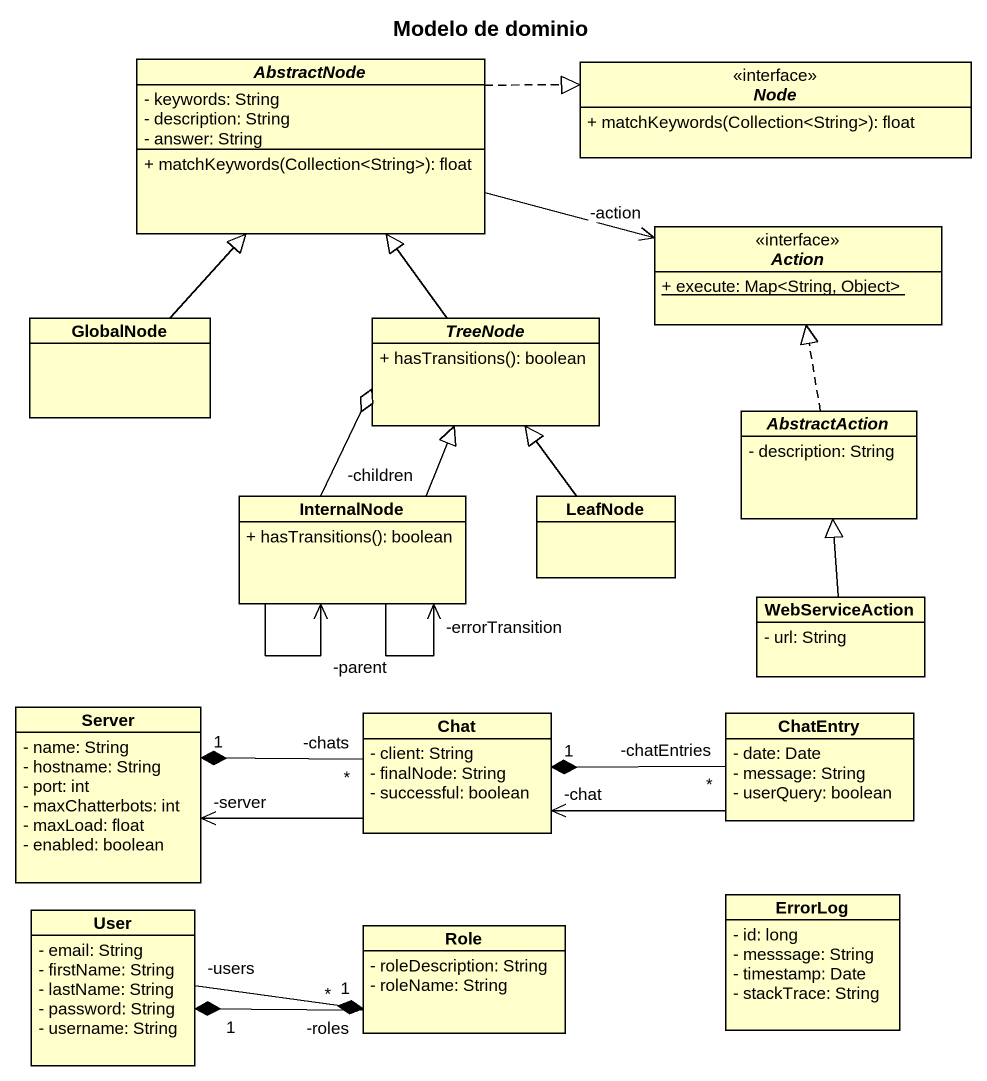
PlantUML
@startuml
title Modelo de dominio
hide circle
hide empty members
skinparam classAttributeIconSize 0
abstract class AbstractNode {
  - keywords: String
  - description: String
  - answer: String
  + matchKeywords(Collection<String>): float
}
interface "Node" as Node_ <<interface>> {
  + matchKeywords(Collection<String>): float
}
interface "Action" as Action_ <<interface>> {
  {static} + execute: Map<String, Object>
}
class GlobalNode
abstract class TreeNode {
  + hasTransitions(): boolean
}
abstract class AbstractAction {
  - description: String
}
class InternalNode {
  + hasTransitions(): boolean
}
class LeafNode
class WebServiceAction {
  - url: String
}
class Server {
  - name: String
  - hostname: String
  - port: int
  - maxChatterbots: int
  - maxLoad: float
  - enabled: boolean
}
class Chat {
  - client: String
  - finalNode: String
  - successful: boolean
}
class ChatEntry {
  - date: Date
  - message: String
  - userQuery: boolean
}
class User {
  - email: String
  - firstName: String
  - lastName: String
  - password: String
  - username: String
}
class Role {
  - roleDescription: String
  - roleName: String
}
class ErrorLog {
  - id: long
  - messsage: String
  - timestamp: Date
  - stackTrace: String
}
AbstractNode .right.|> Node_
Action_ "-action" <-left- AbstractNode
GlobalNode -up-|> AbstractNode
TreeNode -up-|> AbstractNode
AbstractAction .up.|> Action_
InternalNode -up-|> TreeNode
InternalNode "-children" -up-o TreeNode
InternalNode --> "-errorTransition" InternalNode
InternalNode --> "-parent" InternalNode
LeafNode -up-|> TreeNode
WebServiceAction -up-|> AbstractAction
Chat "-chats\n*" -left-* "1" Server
Chat -left-> "-server" Server
ChatEntry "-chatEntries\n*" -left-* "1" Chat
ChatEntry -left-> "-chat" Chat
User "-users\n*" -right-* "1" Role
Role "-roles\n*" -left-* "1" User
@enduml
